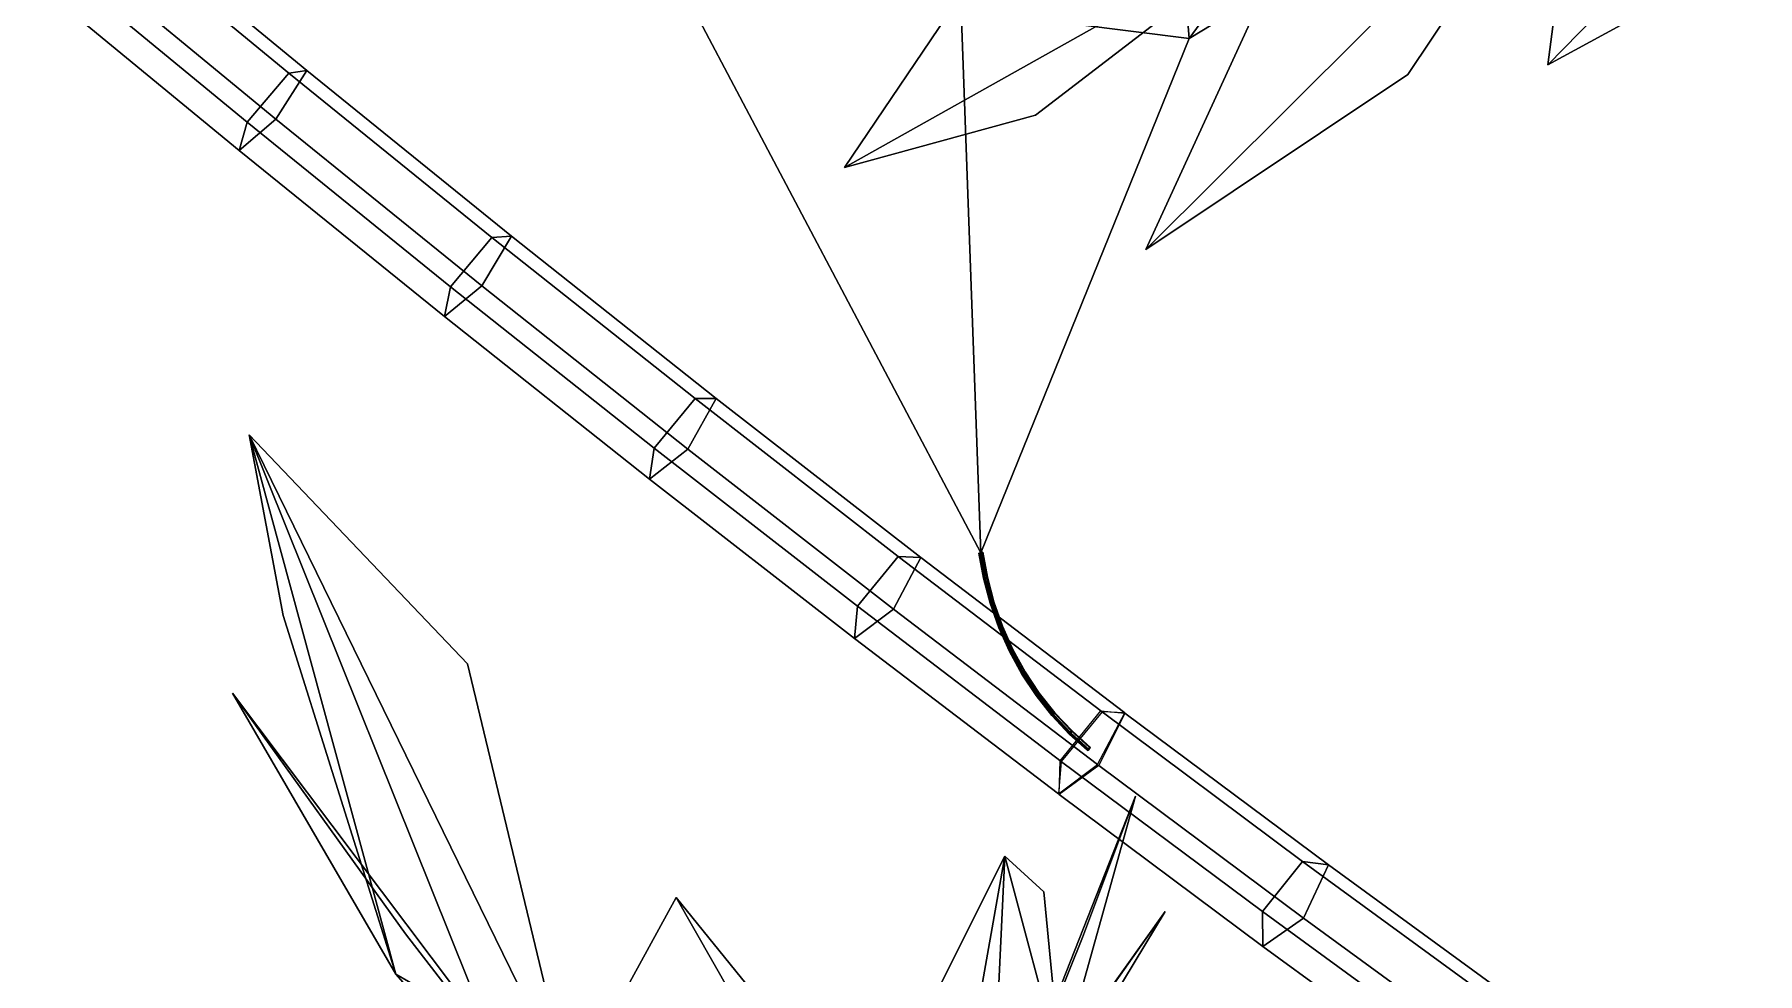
# Model space of a CAD drawing. Header units: metres. Extents: x -349 to 464, y -383 to 362.
# Drawn here: x 35.78 to 78.81, y 38.8 to 62.25 of the extents above; entities that cross this region are included whole.
import ezdxf

# ---------------------------------------------------------------- set-up
doc = ezdxf.new("R2010")
doc.units = ezdxf.units.M

msp = doc.modelspace()

# ---------------------------------------------------------------- linework, layer by layer
at = {"layer": 'Breeder_Leaf', "color": 3}
for points in [[(64.6177, 62.1483, -48.8044), (63.7859, 72.3772, -52.6989), (58.925, 62.8685, -44.4372)], [(64.6177, 62.1483, -48.8044), (58.925, 62.8685, -44.4372), (63.7859, 72.3772, -52.6989)], [(64.6177, 62.1483, -48.8044), (71.9031, 72.1074, -58.2558), (63.7859, 72.3772, -52.6989)], [(64.6177, 62.1483, -48.8044), (63.7859, 72.3772, -52.6989), (71.9031, 72.1074, -58.2558)], [(64.6177, 62.1483, -48.8044), (70.1711, 65.5162, -54.199), (71.9031, 72.1074, -58.2558)], [(64.6177, 62.1483, -48.8044), (71.9031, 72.1074, -58.2558), (70.1711, 65.5162, -54.199)], [(74.3852, 67.6847, 407.6476), (73.5719, 61.4949, 401.9957), (82.6886, 70.8059, 404.6402)], [(74.3852, 67.6847, 407.6476), (82.6886, 70.8059, 404.6402), (73.5719, 61.4949, 401.9957)], [(73.5719, 61.4949, 401.9957), (79.6235, 64.7863, 402.2322), (82.6886, 70.8059, 404.6402)], [(73.5719, 61.4949, 401.9957), (82.6886, 70.8059, 404.6402), (79.6235, 64.7863, 402.2322)], [(67.416, 65.329, 410.3179), (63.535, 56.8777, 404.7497), (74.3852, 67.6847, 407.6476)], [(67.416, 65.329, 410.3179), (74.3852, 67.6847, 407.6476), (63.535, 56.8777, 404.7497)], [(63.535, 56.8777, 404.7497), (70.07777, 61.2516, 404.8269), (74.3852, 67.6847, 407.6476)], [(63.535, 56.8777, 404.7497), (74.3852, 67.6847, 407.6476), (70.07777, 61.2516, 404.8269)], [(58.9479, 63.2821, 412.0232), (56.00876, 58.9237, 406.9704), (67.416, 65.329, 410.3179)], [(58.9479, 63.2821, 412.0232), (67.416, 65.329, 410.3179), (56.00876, 58.9237, 406.9704)], [(56.00876, 58.9237, 406.9704), (60.7821, 60.2318, 406.9129), (67.416, 65.329, 410.3179)], [(56.00876, 58.9237, 406.9704), (67.416, 65.329, 410.3179), (60.7821, 60.2318, 406.9129)], [(59.4201, 49.3052, -38.3094), (58.925, 62.8685, -44.4372), (51.5473, 64.1995, -42.5855)], [(59.4201, 49.3052, -38.3094), (51.5473, 64.1995, -42.5855), (58.925, 62.8685, -44.4372)], [(64.6177, 62.1483, -48.8044), (58.925, 62.8685, -44.4372), (59.4201, 49.3052, -38.3094)], [(64.6177, 62.1483, -48.8044), (59.4201, 49.3052, -38.3094), (58.925, 62.8685, -44.4372)], [(61.4018, 36.512, 170.763), (63.2791, 43.2295, 172.8884), (58.6282, 31.4118, 177.4786)], [(61.4018, 36.512, 170.763), (58.6282, 31.4118, 177.4786), (63.2791, 43.2295, 172.8884)], [(63.2791, 43.2295, 172.8884), (61.9585, 39.6919, 176.0885), (58.6282, 31.4118, 177.4786)], [(63.2791, 43.2295, 172.8884), (58.6282, 31.4118, 177.4786), (61.9585, 39.6919, 176.0885)], [(58.03183, 30.5249, 164.381), (57.3263, 36.3603, 160.0952), (60.01835, 41.7286, 160.6315)], [(58.03183, 30.5249, 164.381), (60.01835, 41.7286, 160.6315), (57.3263, 36.3603, 160.0952)], [(58.03183, 30.5249, 164.381), (60.01835, 41.7286, 160.6315), (59.6319, 33.5898, 167.5616)], [(58.03183, 30.5249, 164.381), (59.6319, 33.5898, 167.5616), (60.01835, 41.7286, 160.6315)], [(59.6319, 33.5898, 167.5616), (60.01835, 41.7286, 160.6315), (61.4018, 36.512, 170.763)], [(59.6319, 33.5898, 167.5616), (61.4018, 36.512, 170.763), (60.01835, 41.7286, 160.6315)], [(60.01835, 41.7286, 160.6315), (60.9909, 40.84, 165.6607), (61.4018, 36.512, 170.763)], [(60.01835, 41.7286, 160.6315), (61.4018, 36.512, 170.763), (60.9909, 40.84, 165.6607)], [(58.6282, 31.4118, 177.4786), (64.01626, 40.3419, 180.4303), (55.2014, 27.8756, 183.5615)], [(58.6282, 31.4118, 177.4786), (55.2014, 27.8756, 183.5615), (64.01626, 40.3419, 180.4303)], [(64.01626, 40.3419, 180.4303), (59.9345, 34.6089, 183.9541), (55.2014, 27.8756, 183.5615)], [(64.01626, 40.3419, 180.4303), (55.2014, 27.8756, 183.5615), (59.9345, 34.6089, 183.9541)]]:
    msp.add_3dface(points, dxfattribs=at)
at = {"layer": 'Breeder_Petiole', "color": 3}
for points in [[(41.09438, 60.05801, -43.3448), (36.02166, 64.2404, -44.4483), (37.06678, 65.4623, -44.6209), (42.1327, 61.2854, -43.5195)], [(42.5875, 61.3483, -45.07017), (37.4839, 65.5566, -46.1805), (36.6786, 64.3682, -46.9827), (41.8127, 60.1346, -45.8646)], [(42.1327, 61.2854, -43.5195), (37.06678, 65.4623, -44.6209), (37.4839, 65.5566, -46.1805), (42.5875, 61.3483, -45.07017)], [(41.8127, 60.1346, -45.8646), (36.6786, 64.3682, -46.9827), (35.7831, 63.568, -45.8996), (40.8977, 59.3508, -44.7858)], [(40.8977, 59.3508, -44.7858), (35.7831, 63.568, -45.8996), (36.02166, 64.2404, -44.4483), (41.09438, 60.05801, -43.3448)], [(46.1745, 55.9489, -42.02199), (41.09438, 60.05801, -43.3448), (42.1327, 61.2854, -43.5195), (47.2061, 57.1816, -42.199)], [(47.6986, 57.2137, -43.7391), (42.5875, 61.3483, -45.07017), (41.8127, 60.1346, -45.8646), (46.9543, 55.9753, -44.5244)], [(47.2061, 57.1816, -42.199), (42.1327, 61.2854, -43.5195), (42.5875, 61.3483, -45.07017), (47.6986, 57.2137, -43.7391)], [(46.9543, 55.9753, -44.5244), (41.8127, 60.1346, -45.8646), (40.8977, 59.3508, -44.7858), (46.01984, 55.2076, -43.4509)], [(46.01984, 55.2076, -43.4509), (40.8977, 59.3508, -44.7858), (41.09438, 60.05801, -43.3448), (46.1745, 55.9489, -42.02199)], [(51.256, 51.9181, -40.4814), (46.1745, 55.9489, -42.02199), (47.2061, 57.1816, -42.199), (52.2809, 53.1561, -40.6612)], [(52.8111, 53.158, -42.189), (47.6986, 57.2137, -43.7391), (46.9543, 55.9753, -44.5244), (52.0974, 51.8953, -42.9639)], [(52.2809, 53.1561, -40.6612), (47.2061, 57.1816, -42.199), (47.6986, 57.2137, -43.7391), (52.8111, 53.158, -42.189)], [(52.0974, 51.8953, -42.9639), (46.9543, 55.9753, -44.5244), (46.01984, 55.2076, -43.4509), (51.1432, 51.1433, -41.8964)], [(51.1432, 51.1433, -41.8964), (46.01984, 55.2076, -43.4509), (46.1745, 55.9489, -42.02199), (51.256, 51.9181, -40.4814)], [(56.3329, 47.9705, -38.725), (51.256, 51.9181, -40.4814), (52.2809, 53.1561, -40.6612), (57.351, 49.2136, -38.9077)], [(57.9188, 49.1859, -40.4217), (52.8111, 53.158, -42.189), (52.0974, 51.8953, -42.9639), (57.2356, 47.8994, -41.185)], [(57.351, 49.2136, -38.9077), (52.2809, 53.1561, -40.6612), (52.8111, 53.158, -42.189), (57.9188, 49.1859, -40.4217)], [(56.2619, 47.163, -40.1243), (51.1432, 51.1433, -41.8964), (51.256, 51.9181, -40.4814), (56.3329, 47.9705, -38.725)], [(57.2356, 47.8994, -41.185), (52.0974, 51.8953, -42.9639), (51.1432, 51.1433, -41.8964), (56.2619, 47.163, -40.1243)], [(61.4245, 44.09126, -36.7445), (56.3329, 47.9705, -38.725), (57.351, 49.2136, -38.9077), (62.4426, 45.3343, -36.9273)], [(63.01048, 45.3066, -38.4412), (57.9188, 49.1859, -40.4217), (57.2356, 47.8994, -41.185), (62.3272, 44.02019, -39.2045)], [(62.4426, 45.3343, -36.9273), (57.351, 49.2136, -38.9077), (57.9188, 49.1859, -40.4217), (63.01048, 45.3066, -38.4412)], [(59.5281, 48.6826, -38.4547), (59.4158, 49.3121, -38.361), (59.37, 49.2982, -38.3227), (59.4827, 48.667, -38.4166)], [(59.4827, 48.667, -38.4166), (59.37, 49.2982, -38.3227), (59.393, 49.2939, -38.2661), (59.5046, 48.6674, -38.3594)], [(59.5046, 48.6674, -38.3594), (59.393, 49.2939, -38.2661), (59.4532, 49.305, -38.2689), (59.5638, 48.6833, -38.3616)], [(59.579, 48.6928, -38.4202), (59.468, 49.3164, -38.3272), (59.4158, 49.3121, -38.361), (59.5281, 48.6826, -38.4547)], [(59.5638, 48.6833, -38.3616), (59.4532, 49.305, -38.2689), (59.468, 49.3164, -38.3272), (59.579, 48.6928, -38.4202)], [(59.6929, 48.06062, -38.514), (59.5281, 48.6826, -38.4547), (59.4827, 48.667, -38.4166), (59.6476, 48.04313, -38.4757)], [(59.6476, 48.04313, -38.4757), (59.4827, 48.667, -38.4166), (59.5046, 48.6674, -38.3594), (59.6683, 48.0482, -38.4177)], [(59.6683, 48.0482, -38.4177), (59.5046, 48.6674, -38.3594), (59.5638, 48.6833, -38.3616), (59.7265, 48.06887, -38.4196)], [(59.7423, 48.07677, -38.4788), (59.579, 48.6928, -38.4202), (59.5281, 48.6826, -38.4547), (59.6929, 48.06062, -38.514)], [(59.7265, 48.06887, -38.4196), (59.5638, 48.6833, -38.3616), (59.579, 48.6928, -38.4202), (59.7423, 48.07677, -38.4788)], [(61.3535, 43.2837, -38.1439), (56.2619, 47.163, -40.1243), (56.3329, 47.9705, -38.725), (61.4245, 44.09126, -36.7445)], [(62.3272, 44.02019, -39.2045), (57.2356, 47.8994, -41.185), (56.2619, 47.163, -40.1243), (61.3535, 43.2837, -38.1439)], [(59.9085, 47.4518, -38.5378), (59.6929, 48.06062, -38.514), (59.6476, 48.04313, -38.4757), (59.8636, 47.4325, -38.4993)], [(59.8636, 47.4325, -38.4993), (59.6476, 48.04313, -38.4757), (59.6683, 48.0482, -38.4177), (59.8826, 47.4422, -38.4408)], [(59.8826, 47.4422, -38.4408), (59.6683, 48.0482, -38.4177), (59.7265, 48.06887, -38.4196), (59.9394, 47.4676, -38.4426)], [(59.9561, 47.4739, -38.5023), (59.7423, 48.07677, -38.4788), (59.6929, 48.06062, -38.514), (59.9085, 47.4518, -38.5378)], [(59.9394, 47.4676, -38.4426), (59.7265, 48.06887, -38.4196), (59.7423, 48.07677, -38.4788), (59.9561, 47.4739, -38.5023)], [(60.1731, 46.8623, -38.5261), (59.9085, 47.4518, -38.5378), (59.8636, 47.4325, -38.4993), (60.1287, 46.8411, -38.4872)], [(60.1287, 46.8411, -38.4872), (59.8636, 47.4325, -38.4993), (59.8826, 47.4422, -38.4408), (60.1456, 46.8554, -38.4284)], [(60.1456, 46.8554, -38.4284), (59.8826, 47.4422, -38.4408), (59.9394, 47.4676, -38.4426), (60.2006, 46.8855, -38.4305)], [(60.2182, 46.8901, -38.4906), (59.9561, 47.4739, -38.5023), (59.9085, 47.4518, -38.5378), (60.1731, 46.8623, -38.5261)], [(60.2006, 46.8855, -38.4305), (59.9394, 47.4676, -38.4426), (59.9561, 47.4739, -38.5023), (60.2182, 46.8901, -38.4906)], [(60.4839, 46.2976, -38.4789), (60.1731, 46.8623, -38.5261), (60.1287, 46.8411, -38.4872), (60.4401, 46.2747, -38.4395)], [(60.4401, 46.2747, -38.4395), (60.1287, 46.8411, -38.4872), (60.1456, 46.8554, -38.4284), (60.4546, 46.2933, -38.3808)], [(60.4546, 46.2933, -38.3808), (60.1456, 46.8554, -38.4284), (60.2006, 46.8855, -38.4305), (60.5074, 46.3279, -38.3834)], [(60.5261, 46.331, -38.4437), (60.2182, 46.8901, -38.4906), (60.1731, 46.8623, -38.5261), (60.4839, 46.2976, -38.4789)], [(60.5074, 46.3279, -38.3834), (60.2006, 46.8855, -38.4305), (60.2182, 46.8901, -38.4906), (60.5261, 46.331, -38.4437)], [(60.8381, 45.7632, -38.3966), (60.4839, 46.2976, -38.4789), (60.4401, 46.2747, -38.4395), (60.795, 45.7386, -38.3566)], [(60.795, 45.7386, -38.3566), (60.4401, 46.2747, -38.4395), (60.4546, 46.2933, -38.3808), (60.8067, 45.7615, -38.2982)], [(60.8067, 45.7615, -38.2982), (60.4546, 46.2933, -38.3808), (60.5074, 46.3279, -38.3834), (60.857, 45.8004, -38.3017)], [(60.8769, 45.802, -38.3622), (60.5261, 46.331, -38.4437), (60.4839, 46.2976, -38.4789), (60.8381, 45.7632, -38.3966)], [(60.857, 45.8004, -38.3017), (60.5074, 46.3279, -38.3834), (60.5261, 46.331, -38.4437), (60.8769, 45.802, -38.3622)], [(61.2322, 45.2643, -38.2801), (60.8381, 45.7632, -38.3966), (60.795, 45.7386, -38.3566), (61.19, 45.2381, -38.2394)], [(61.19, 45.2381, -38.2394), (60.795, 45.7386, -38.3566), (60.8067, 45.7615, -38.2982), (61.1984, 45.2649, -38.1817)], [(61.1984, 45.2649, -38.1817), (60.8067, 45.7615, -38.2982), (60.857, 45.8004, -38.3017), (61.2459, 45.308, -38.1862)], [(61.2672, 45.3081, -38.2468), (60.8769, 45.802, -38.3622), (60.8381, 45.7632, -38.3966), (61.2322, 45.2643, -38.2801)], [(61.2459, 45.308, -38.1862), (60.857, 45.8004, -38.3017), (60.8769, 45.802, -38.3622), (61.2672, 45.3081, -38.2468)], [(61.6212, 44.778, -38.08902), (61.19, 45.2381, -38.2394), (61.1984, 45.2649, -38.1817), (61.6262, 44.8085, -38.03216)], [(61.6624, 44.8057, -38.1305), (61.2322, 45.2643, -38.2801), (61.19, 45.2381, -38.2394), (61.6212, 44.778, -38.08902)], [(61.6262, 44.8085, -38.03216), (61.1984, 45.2649, -38.1817), (61.2459, 45.308, -38.1862), (61.6704, 44.8553, -38.03804)], [(61.6932, 44.8542, -38.09858), (61.2672, 45.3081, -38.2468), (61.2322, 45.2643, -38.2801), (61.6624, 44.8057, -38.1305)], [(61.6704, 44.8553, -38.03804), (61.2459, 45.308, -38.1862), (61.2672, 45.3081, -38.2468), (61.6932, 44.8542, -38.09858)], [(66.4481, 40.344, -34.5735), (61.3989, 44.1109, -36.7549), (62.4104, 45.359, -36.9409), (67.453, 41.5969, -34.7629)], [(68.09578, 41.5121, -36.2445), (63.0158, 45.3024, -38.4394), (62.3628, 43.9927, -39.1897), (67.4731, 40.1798, -36.9805)], [(67.453, 41.5969, -34.7629), (62.4104, 45.359, -36.9409), (63.0158, 45.3024, -38.4394), (68.09578, 41.5121, -36.2445)], [(62.08072, 44.3658, -37.9083), (61.6212, 44.778, -38.08902), (61.6262, 44.8085, -38.03216), (62.08572, 44.3965, -37.8511)], [(62.1221, 44.3937, -37.9502), (61.6624, 44.8057, -38.1305), (61.6212, 44.778, -38.08902), (62.08072, 44.3658, -37.9083)], [(62.08572, 44.3965, -37.8511), (61.6262, 44.8085, -38.03216), (61.6704, 44.8553, -38.03804), (62.1303, 44.4437, -37.857)], [(62.1533, 44.4426, -37.918), (61.6932, 44.8542, -38.09858), (61.6624, 44.8057, -38.1305), (62.1221, 44.3937, -37.9502)], [(62.1303, 44.4437, -37.857), (61.6704, 44.8553, -38.03804), (61.6932, 44.8542, -38.09858), (62.1533, 44.4426, -37.918)], [(66.4605, 39.4733, -35.9362), (61.3697, 43.2714, -38.1368), (61.3989, 44.1109, -36.7549), (66.4481, 40.344, -34.5735)], [(67.4731, 40.1798, -36.9805), (62.3628, 43.9927, -39.1897), (61.3697, 43.2714, -38.1368), (66.4605, 39.4733, -35.9362)], [(71.4745, 36.6745, -32.1834), (66.4481, 40.344, -34.5735), (67.453, 41.5969, -34.7629), (72.4727, 37.932, -32.3766)], [(72.4727, 37.932, -32.3766), (67.453, 41.5969, -34.7629), (68.09578, 41.5121, -36.2445), (73.1527, 37.8198, -33.8396)], [(73.1527, 37.8198, -33.8396), (68.09578, 41.5121, -36.2445), (67.4731, 40.1798, -36.9805), (72.5601, 36.4655, -34.5602)], [(71.5282, 35.7733, -33.5251), (66.4605, 39.4733, -35.9362), (66.4481, 40.344, -34.5735), (71.4745, 36.6745, -32.1834)], [(72.5601, 36.4655, -34.5602), (67.4731, 40.1798, -36.9805), (66.4605, 39.4733, -35.9362), (71.5282, 35.7733, -33.5251)]]:
    msp.add_3dface(points, dxfattribs=at)
at = {"layer": 'Breeder_Stipule', "color": 3}
for points in [[(49.1597, 35.8618, 193.6549), (41.1484, 52.2527, 191.0261), (47.08145, 37.4616, 186.9196)], [(49.1597, 35.8618, 193.6549), (47.08145, 37.4616, 186.9196), (41.1484, 52.2527, 191.0261)], [(49.1597, 35.8618, 193.6549), (46.5994, 46.5275, 195.8802), (41.1484, 52.2527, 191.0261)], [(49.1597, 35.8618, 193.6549), (41.1484, 52.2527, 191.0261), (46.5994, 46.5275, 195.8802)], [(47.08145, 37.4616, 186.9196), (41.1484, 52.2527, 191.0261), (44.8115, 38.7787, 180.2112)], [(47.08145, 37.4616, 186.9196), (44.8115, 38.7787, 180.2112), (41.1484, 52.2527, 191.0261)], [(41.1484, 52.2527, 191.0261), (41.9963, 47.7351, 184.4797), (44.8115, 38.7787, 180.2112)], [(41.1484, 52.2527, 191.0261), (44.8115, 38.7787, 180.2112), (41.9963, 47.7351, 184.4797)], [(44.8115, 38.7787, 180.2112), (40.7246, 45.7965, 172.4718), (53.1334, 29.3165, 174.9426)], [(44.8115, 38.7787, 180.2112), (53.1334, 29.3165, 174.9426), (40.7246, 45.7965, 172.4718)], [(40.7246, 45.7965, 172.4718), (45.0504, 39.7887, 170.6861), (53.1334, 29.3165, 174.9426)], [(40.7246, 45.7965, 172.4718), (53.1334, 29.3165, 174.9426), (45.0504, 39.7887, 170.6861)], [(59.1004, 27.8992, 189.4979), (51.8103, 40.6969, 202.2823), (49.1597, 35.8618, 193.6549)], [(59.1004, 27.8992, 189.4979), (49.1597, 35.8618, 193.6549), (51.8103, 40.6969, 202.2823)], [(59.1004, 27.8992, 189.4979), (55.04155, 36.7095, 200.8436), (51.8103, 40.6969, 202.2823)], [(59.1004, 27.8992, 189.4979), (51.8103, 40.6969, 202.2823), (55.04155, 36.7095, 200.8436)]]:
    msp.add_3dface(points, dxfattribs=at)

doc.saveas('drawing.dxf')
